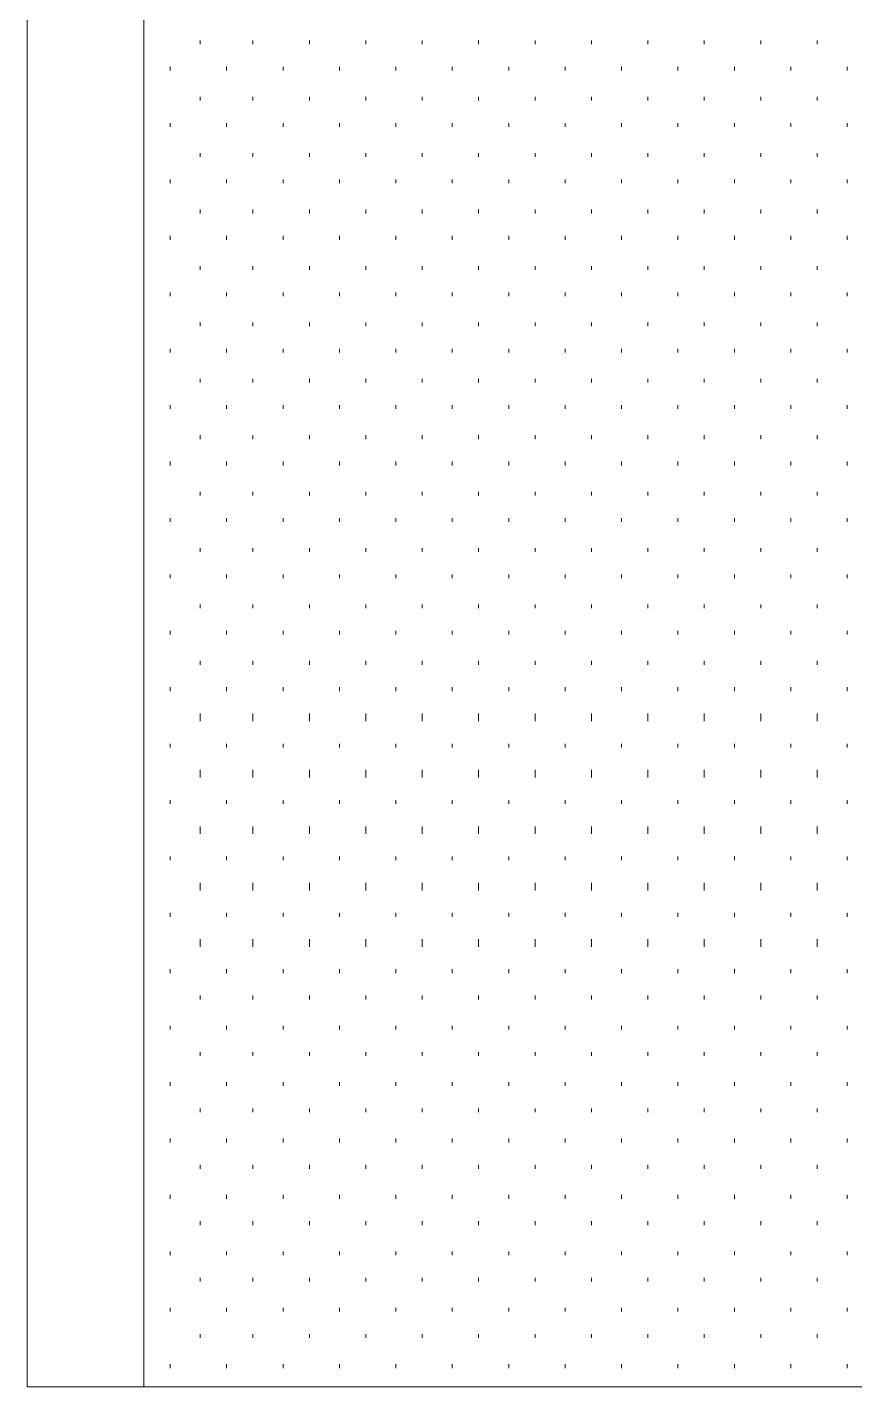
# Model space of a CAD drawing. Header units: inches. Extents: x -6061 to 13621, y -296 to 7483.
# Drawn here: x -5663.05 to -5645.43, y 607.46 to 636.41 of the extents above; entities that cross this region are included whole.
import ezdxf

# ---------------------------------------------------------------- set-up
doc = ezdxf.new("R2010")
doc.units = ezdxf.units.IN
doc.header["$MEASUREMENT"] = 0
doc.layers.get('0').update_dxf_attribs({"linetype": 'CONTINUOUS'})

msp = doc.modelspace()

# ---------------------------------------------------------------- linework, layer by layer
at = {"color": 7, "linetype": 'Continuous', "lineweight": 18, "true_color": 0x000007}
for q in [(-5663.0489, 703.48371), (-5663.0489, 607.4552), (-5663.0489, 607.4552)]:
    msp.add_line((-5663.0489, 607.4552), q, dxfattribs=at)
at = {"color": 7, "linetype": 'Continuous', "lineweight": 9, "true_color": 0x000007}
for p, q in [((-5663.0489, 703.48371), (-5663.0489, 607.4552)), ((-5660.5661, 607.4552), (-5660.5661, 703.48371)), ((-5660.5661, 701.0009), (-5660.5661, 607.4552)), ((-5663.0489, 607.4552), (-5660.5661, 607.4552)), ((-5660.5661, 607.4552), (-5663.0489, 607.4552)), ((-5624.52538, 607.4552), (-5660.5661, 607.4552))]:
    msp.add_line(p, q, dxfattribs=at)
at = {"color": 7, "linetype": 'Continuous', "lineweight": 9, "true_color": 0xffffff}
for p, q in [((-5659.36474, 636.04751), (-5659.36474, 636.1276)), ((-5658.24347, 636.04751), (-5658.24347, 636.1276)), ((-5657.04212, 636.04751), (-5657.04212, 636.1276)), ((-5655.84076, 636.04751), (-5655.84076, 636.1276)), ((-5654.6394, 636.04751), (-5654.6394, 636.1276)), ((-5653.43805, 636.04751), (-5653.43805, 636.1276)), ((-5652.23669, 636.04751), (-5652.23669, 636.1276)), ((-5651.03533, 636.04751), (-5651.03533, 636.1276)), ((-5649.83397, 636.04751), (-5649.83397, 636.1276)), ((-5648.63262, 636.04751), (-5648.63262, 636.1276)), ((-5647.43126, 636.04751), (-5647.43126, 636.1276)), ((-5646.2299, 636.04751), (-5646.2299, 636.1276)), ((-5660.00547, 635.48688), (-5660.00547, 635.56697)), ((-5658.80411, 635.48688), (-5658.80411, 635.56697)), ((-5657.60275, 635.48688), (-5657.60275, 635.56697)), ((-5656.40139, 635.48688), (-5656.40139, 635.56697)), ((-5655.20004, 635.48688), (-5655.20004, 635.56697)), ((-5653.99868, 635.48688), (-5653.99868, 635.56697)), ((-5652.79732, 635.48688), (-5652.79732, 635.56697)), ((-5651.59596, 635.48688), (-5651.59596, 635.56697)), ((-5650.39461, 635.48688), (-5650.39461, 635.56697)), ((-5649.19325, 635.48688), (-5649.19325, 635.56697)), ((-5647.99189, 635.48688), (-5647.99189, 635.56697)), ((-5646.79053, 635.48688), (-5646.79053, 635.56697)), ((-5645.58918, 635.48688), (-5645.58918, 635.56697)), ((-5659.36474, 634.84615), (-5659.36474, 634.92624)), ((-5658.24347, 634.84615), (-5658.24347, 634.92624)), ((-5657.04212, 634.84615), (-5657.04212, 634.92624)), ((-5655.84076, 634.84615), (-5655.84076, 634.92624)), ((-5654.6394, 634.84615), (-5654.6394, 634.92624)), ((-5653.43805, 634.84615), (-5653.43805, 634.92624)), ((-5652.23669, 634.84615), (-5652.23669, 634.92624)), ((-5651.03533, 634.84615), (-5651.03533, 634.92624)), ((-5649.83397, 634.84615), (-5649.83397, 634.92624)), ((-5648.63262, 634.84615), (-5648.63262, 634.92624)), ((-5647.43126, 634.84615), (-5647.43126, 634.92624)), ((-5646.2299, 634.84615), (-5646.2299, 634.92624)), ((-5660.00547, 634.28552), (-5660.00547, 634.36561)), ((-5658.80411, 634.28552), (-5658.80411, 634.36561)), ((-5657.60275, 634.28552), (-5657.60275, 634.36561)), ((-5656.40139, 634.28552), (-5656.40139, 634.36561)), ((-5655.20004, 634.28552), (-5655.20004, 634.36561)), ((-5653.99868, 634.28552), (-5653.99868, 634.36561)), ((-5652.79732, 634.28552), (-5652.79732, 634.36561)), ((-5651.59596, 634.28552), (-5651.59596, 634.36561)), ((-5650.39461, 634.28552), (-5650.39461, 634.36561)), ((-5649.19325, 634.28552), (-5649.19325, 634.36561)), ((-5647.99189, 634.28552), (-5647.99189, 634.36561)), ((-5646.79053, 634.28552), (-5646.79053, 634.36561)), ((-5645.58918, 634.28552), (-5645.58918, 634.36561)), ((-5659.36474, 633.6448), (-5659.36474, 633.72489)), ((-5658.24347, 633.6448), (-5658.24347, 633.72489)), ((-5657.04212, 633.6448), (-5657.04212, 633.72489)), ((-5655.84076, 633.6448), (-5655.84076, 633.72489)), ((-5654.6394, 633.6448), (-5654.6394, 633.72489)), ((-5653.43805, 633.6448), (-5653.43805, 633.72489)), ((-5652.23669, 633.6448), (-5652.23669, 633.72489)), ((-5651.03533, 633.6448), (-5651.03533, 633.72489)), ((-5649.83397, 633.6448), (-5649.83397, 633.72489)), ((-5648.63262, 633.6448), (-5648.63262, 633.72489)), ((-5647.43126, 633.6448), (-5647.43126, 633.72489)), ((-5646.2299, 633.6448), (-5646.2299, 633.72489)), ((-5660.00547, 633.08416), (-5660.00547, 633.16425)), ((-5658.80411, 633.08416), (-5658.80411, 633.16425)), ((-5657.60275, 633.08416), (-5657.60275, 633.16425)), ((-5656.40139, 633.08416), (-5656.40139, 633.16425)), ((-5655.20004, 633.08416), (-5655.20004, 633.16425)), ((-5653.99868, 633.08416), (-5653.99868, 633.16425)), ((-5652.79732, 633.08416), (-5652.79732, 633.16425)), ((-5651.59596, 633.08416), (-5651.59596, 633.16425)), ((-5650.39461, 633.08416), (-5650.39461, 633.16425)), ((-5649.19325, 633.08416), (-5649.19325, 633.16425)), ((-5647.99189, 633.08416), (-5647.99189, 633.16425)), ((-5646.79053, 633.08416), (-5646.79053, 633.16425)), ((-5645.58918, 633.08416), (-5645.58918, 633.16425)), ((-5659.36474, 632.44344), (-5659.36474, 632.52353)), ((-5658.24347, 632.44344), (-5658.24347, 632.52353)), ((-5657.04212, 632.44344), (-5657.04212, 632.52353)), ((-5655.84076, 632.44344), (-5655.84076, 632.52353)), ((-5654.6394, 632.44344), (-5654.6394, 632.52353)), ((-5653.43805, 632.44344), (-5653.43805, 632.52353)), ((-5652.23669, 632.44344), (-5652.23669, 632.52353)), ((-5651.03533, 632.44344), (-5651.03533, 632.52353)), ((-5649.83397, 632.44344), (-5649.83397, 632.52353)), ((-5648.63262, 632.44344), (-5648.63262, 632.52353)), ((-5647.43126, 632.44344), (-5647.43126, 632.52353)), ((-5646.2299, 632.44344), (-5646.2299, 632.52353)), ((-5660.00547, 631.88281), (-5660.00547, 631.9629)), ((-5658.80411, 631.88281), (-5658.80411, 631.9629)), ((-5657.60275, 631.88281), (-5657.60275, 631.9629)), ((-5656.40139, 631.88281), (-5656.40139, 631.9629)), ((-5655.20004, 631.88281), (-5655.20004, 631.9629)), ((-5653.99868, 631.88281), (-5653.99868, 631.9629)), ((-5652.79732, 631.88281), (-5652.79732, 631.9629)), ((-5651.59596, 631.88281), (-5651.59596, 631.9629)), ((-5650.39461, 631.88281), (-5650.39461, 631.9629)), ((-5649.19325, 631.88281), (-5649.19325, 631.9629)), ((-5647.99189, 631.88281), (-5647.99189, 631.9629)), ((-5646.79053, 631.88281), (-5646.79053, 631.9629)), ((-5645.58918, 631.88281), (-5645.58918, 631.9629)), ((-5659.36474, 631.24208), (-5659.36474, 631.32217)), ((-5658.24347, 631.24208), (-5658.24347, 631.32217)), ((-5657.04212, 631.24208), (-5657.04212, 631.32217)), ((-5655.84076, 631.24208), (-5655.84076, 631.32217)), ((-5654.6394, 631.24208), (-5654.6394, 631.32217)), ((-5653.43805, 631.24208), (-5653.43805, 631.32217)), ((-5652.23669, 631.24208), (-5652.23669, 631.32217)), ((-5651.03533, 631.24208), (-5651.03533, 631.32217)), ((-5649.83397, 631.24208), (-5649.83397, 631.32217)), ((-5648.63262, 631.24208), (-5648.63262, 631.32217)), ((-5647.43126, 631.24208), (-5647.43126, 631.32217)), ((-5646.2299, 631.24208), (-5646.2299, 631.32217)), ((-5660.00547, 630.68145), (-5660.00547, 630.76154)), ((-5658.80411, 630.68145), (-5658.80411, 630.76154)), ((-5657.60275, 630.68145), (-5657.60275, 630.76154)), ((-5656.40139, 630.68145), (-5656.40139, 630.76154)), ((-5655.20004, 630.68145), (-5655.20004, 630.76154)), ((-5653.99868, 630.68145), (-5653.99868, 630.76154)), ((-5652.79732, 630.68145), (-5652.79732, 630.76154)), ((-5651.59596, 630.68145), (-5651.59596, 630.76154)), ((-5650.39461, 630.68145), (-5650.39461, 630.76154)), ((-5649.19325, 630.68145), (-5649.19325, 630.76154)), ((-5647.99189, 630.68145), (-5647.99189, 630.76154)), ((-5646.79053, 630.68145), (-5646.79053, 630.76154)), ((-5645.58918, 630.68145), (-5645.58918, 630.76154)), ((-5659.36474, 630.04072), (-5659.36474, 630.12081)), ((-5658.24347, 630.04072), (-5658.24347, 630.12081)), ((-5657.04212, 630.04072), (-5657.04212, 630.12081)), ((-5655.84076, 630.04072), (-5655.84076, 630.12081)), ((-5654.6394, 630.04072), (-5654.6394, 630.12081)), ((-5653.43805, 630.04072), (-5653.43805, 630.12081)), ((-5652.23669, 630.04072), (-5652.23669, 630.12081)), ((-5651.03533, 630.04072), (-5651.03533, 630.12081)), ((-5649.83397, 630.04072), (-5649.83397, 630.12081)), ((-5648.63262, 630.04072), (-5648.63262, 630.12081)), ((-5647.43126, 630.04072), (-5647.43126, 630.12081)), ((-5646.2299, 630.04072), (-5646.2299, 630.12081)), ((-5660.00547, 629.48009), (-5660.00547, 629.56018)), ((-5658.80411, 629.48009), (-5658.80411, 629.56018)), ((-5657.60275, 629.48009), (-5657.60275, 629.56018)), ((-5656.40139, 629.48009), (-5656.40139, 629.56018)), ((-5655.20004, 629.48009), (-5655.20004, 629.56018)), ((-5653.99868, 629.48009), (-5653.99868, 629.56018)), ((-5652.79732, 629.48009), (-5652.79732, 629.56018)), ((-5651.59596, 629.48009), (-5651.59596, 629.56018)), ((-5650.39461, 629.48009), (-5650.39461, 629.56018)), ((-5649.19325, 629.48009), (-5649.19325, 629.56018)), ((-5647.99189, 629.48009), (-5647.99189, 629.56018)), ((-5646.79053, 629.48009), (-5646.79053, 629.56018)), ((-5645.58918, 629.48009), (-5645.58918, 629.56018)), ((-5659.36474, 628.83937), (-5659.36474, 628.91946)), ((-5658.24347, 628.83937), (-5658.24347, 628.91946)), ((-5657.04212, 628.83937), (-5657.04212, 628.91946)), ((-5655.84076, 628.83937), (-5655.84076, 628.91946)), ((-5654.6394, 628.83937), (-5654.6394, 628.91946)), ((-5653.43805, 628.83937), (-5653.43805, 628.91946)), ((-5652.23669, 628.83937), (-5652.23669, 628.91946)), ((-5651.03533, 628.83937), (-5651.03533, 628.91946)), ((-5649.83397, 628.83937), (-5649.83397, 628.91946)), ((-5648.63262, 628.83937), (-5648.63262, 628.91946)), ((-5647.43126, 628.83937), (-5647.43126, 628.91946)), ((-5646.2299, 628.83937), (-5646.2299, 628.91946)), ((-5660.00547, 628.27873), (-5660.00547, 628.35882)), ((-5658.80411, 628.27873), (-5658.80411, 628.35882)), ((-5657.60275, 628.27873), (-5657.60275, 628.35882)), ((-5656.40139, 628.27873), (-5656.40139, 628.35882)), ((-5655.20004, 628.27873), (-5655.20004, 628.35882)), ((-5653.99868, 628.27873), (-5653.99868, 628.35882)), ((-5652.79732, 628.27873), (-5652.79732, 628.35882)), ((-5651.59596, 628.27873), (-5651.59596, 628.35882)), ((-5650.39461, 628.27873), (-5650.39461, 628.35882)), ((-5649.19325, 628.27873), (-5649.19325, 628.35882)), ((-5647.99189, 628.27873), (-5647.99189, 628.35882)), ((-5646.79053, 628.27873), (-5646.79053, 628.35882)), ((-5645.58918, 628.27873), (-5645.58918, 628.35882)), ((-5659.36474, 627.63801), (-5659.36474, 627.7181)), ((-5658.24347, 627.63801), (-5658.24347, 627.7181)), ((-5657.04212, 627.63801), (-5657.04212, 627.7181)), ((-5655.84076, 627.63801), (-5655.84076, 627.7181)), ((-5654.6394, 627.63801), (-5654.6394, 627.7181)), ((-5653.43805, 627.63801), (-5653.43805, 627.7181)), ((-5652.23669, 627.63801), (-5652.23669, 627.7181)), ((-5651.03533, 627.63801), (-5651.03533, 627.7181)), ((-5649.83397, 627.63801), (-5649.83397, 627.7181)), ((-5648.63262, 627.63801), (-5648.63262, 627.7181)), ((-5647.43126, 627.63801), (-5647.43126, 627.7181)), ((-5646.2299, 627.63801), (-5646.2299, 627.7181)), ((-5660.00547, 627.07738), (-5660.00547, 627.15747)), ((-5658.80411, 627.07738), (-5658.80411, 627.15747)), ((-5657.60275, 627.07738), (-5657.60275, 627.15747)), ((-5656.40139, 627.07738), (-5656.40139, 627.15747)), ((-5655.20004, 627.07738), (-5655.20004, 627.15747)), ((-5653.99868, 627.07738), (-5653.99868, 627.15747)), ((-5652.79732, 627.07738), (-5652.79732, 627.15747)), ((-5651.59596, 627.07738), (-5651.59596, 627.15747)), ((-5650.39461, 627.07738), (-5650.39461, 627.15747)), ((-5649.19325, 627.07738), (-5649.19325, 627.15747)), ((-5647.99189, 627.07738), (-5647.99189, 627.15747)), ((-5646.79053, 627.07738), (-5646.79053, 627.15747)), ((-5645.58918, 627.07738), (-5645.58918, 627.15747)), ((-5659.36474, 626.43665), (-5659.36474, 626.51674)), ((-5658.24347, 626.43665), (-5658.24347, 626.51674)), ((-5657.04212, 626.43665), (-5657.04212, 626.51674)), ((-5655.84076, 626.43665), (-5655.84076, 626.51674)), ((-5654.6394, 626.43665), (-5654.6394, 626.51674)), ((-5653.43805, 626.43665), (-5653.43805, 626.51674)), ((-5652.23669, 626.43665), (-5652.23669, 626.51674)), ((-5651.03533, 626.43665), (-5651.03533, 626.51674)), ((-5649.83397, 626.43665), (-5649.83397, 626.51674)), ((-5648.63262, 626.43665), (-5648.63262, 626.51674)), ((-5647.43126, 626.43665), (-5647.43126, 626.51674)), ((-5646.2299, 626.43665), (-5646.2299, 626.51674)), ((-5660.00547, 625.87602), (-5660.00547, 625.95611)), ((-5658.80411, 625.87602), (-5658.80411, 625.95611)), ((-5657.60275, 625.87602), (-5657.60275, 625.95611)), ((-5656.40139, 625.87602), (-5656.40139, 625.95611)), ((-5655.20004, 625.87602), (-5655.20004, 625.95611)), ((-5653.99868, 625.87602), (-5653.99868, 625.95611)), ((-5652.79732, 625.87602), (-5652.79732, 625.95611)), ((-5651.59596, 625.87602), (-5651.59596, 625.95611)), ((-5650.39461, 625.87602), (-5650.39461, 625.95611)), ((-5649.19325, 625.87602), (-5649.19325, 625.95611)), ((-5647.99189, 625.87602), (-5647.99189, 625.95611)), ((-5646.79053, 625.87602), (-5646.79053, 625.95611)), ((-5645.58918, 625.87602), (-5645.58918, 625.95611)), ((-5659.36474, 625.23529), (-5659.36474, 625.31538)), ((-5658.24347, 625.23529), (-5658.24347, 625.31538)), ((-5657.04212, 625.23529), (-5657.04212, 625.31538)), ((-5655.84076, 625.23529), (-5655.84076, 625.31538)), ((-5654.6394, 625.23529), (-5654.6394, 625.31538)), ((-5653.43805, 625.23529), (-5653.43805, 625.31538)), ((-5652.23669, 625.23529), (-5652.23669, 625.31538)), ((-5651.03533, 625.23529), (-5651.03533, 625.31538)), ((-5649.83397, 625.23529), (-5649.83397, 625.31538)), ((-5648.63262, 625.23529), (-5648.63262, 625.31538)), ((-5647.43126, 625.23529), (-5647.43126, 625.31538)), ((-5646.2299, 625.23529), (-5646.2299, 625.31538)), ((-5660.00547, 624.67466), (-5660.00547, 624.75475)), ((-5658.80411, 624.67466), (-5658.80411, 624.75475)), ((-5657.60275, 624.67466), (-5657.60275, 624.75475)), ((-5656.40139, 624.67466), (-5656.40139, 624.75475)), ((-5655.20004, 624.67466), (-5655.20004, 624.75475)), ((-5653.99868, 624.67466), (-5653.99868, 624.75475)), ((-5652.79732, 624.67466), (-5652.79732, 624.75475)), ((-5651.59596, 624.67466), (-5651.59596, 624.75475)), ((-5650.39461, 624.67466), (-5650.39461, 624.75475)), ((-5649.19325, 624.67466), (-5649.19325, 624.75475)), ((-5647.99189, 624.67466), (-5647.99189, 624.75475)), ((-5646.79053, 624.67466), (-5646.79053, 624.75475)), ((-5645.58918, 624.67466), (-5645.58918, 624.75475)), ((-5659.36474, 624.03394), (-5659.36474, 624.11403)), ((-5658.24347, 624.03394), (-5658.24347, 624.11403)), ((-5657.04212, 624.03394), (-5657.04212, 624.11403)), ((-5655.84076, 624.03394), (-5655.84076, 624.11403)), ((-5654.6394, 624.03394), (-5654.6394, 624.11403)), ((-5653.43805, 624.03394), (-5653.43805, 624.11403)), ((-5652.23669, 624.03394), (-5652.23669, 624.11403)), ((-5651.03533, 624.03394), (-5651.03533, 624.11403)), ((-5649.83397, 624.03394), (-5649.83397, 624.11403)), ((-5648.63262, 624.03394), (-5648.63262, 624.11403)), ((-5647.43126, 624.03394), (-5647.43126, 624.11403)), ((-5646.2299, 624.03394), (-5646.2299, 624.11403)), ((-5660.00547, 623.4733), (-5660.00547, 623.55339)), ((-5658.80411, 623.4733), (-5658.80411, 623.55339)), ((-5657.60275, 623.4733), (-5657.60275, 623.55339)), ((-5656.40139, 623.4733), (-5656.40139, 623.55339)), ((-5655.20004, 623.4733), (-5655.20004, 623.55339)), ((-5653.99868, 623.4733), (-5653.99868, 623.55339)), ((-5652.79732, 623.4733), (-5652.79732, 623.55339)), ((-5651.59596, 623.4733), (-5651.59596, 623.55339)), ((-5650.39461, 623.4733), (-5650.39461, 623.55339)), ((-5649.19325, 623.4733), (-5649.19325, 623.55339)), ((-5647.99189, 623.4733), (-5647.99189, 623.55339)), ((-5646.79053, 623.4733), (-5646.79053, 623.55339)), ((-5645.58918, 623.4733), (-5645.58918, 623.55339)), ((-5659.36474, 622.83258), (-5659.36474, 622.91267)), ((-5658.24347, 622.83258), (-5658.24347, 622.91267)), ((-5657.04212, 622.83258), (-5657.04212, 622.91267)), ((-5655.84076, 622.83258), (-5655.84076, 622.91267)), ((-5654.6394, 622.83258), (-5654.6394, 622.91267)), ((-5653.43805, 622.83258), (-5653.43805, 622.91267)), ((-5652.23669, 622.83258), (-5652.23669, 622.91267)), ((-5651.03533, 622.83258), (-5651.03533, 622.91267)), ((-5649.83397, 622.83258), (-5649.83397, 622.91267)), ((-5648.63262, 622.83258), (-5648.63262, 622.91267)), ((-5647.43126, 622.83258), (-5647.43126, 622.91267)), ((-5646.2299, 622.83258), (-5646.2299, 622.91267)), ((-5660.00547, 622.27195), (-5660.00547, 622.35204)), ((-5658.80411, 622.27195), (-5658.80411, 622.35204)), ((-5657.60275, 622.27195), (-5657.60275, 622.35204)), ((-5656.40139, 622.27195), (-5656.40139, 622.35204)), ((-5655.20004, 622.27195), (-5655.20004, 622.35204)), ((-5653.99868, 622.27195), (-5653.99868, 622.35204)), ((-5652.79732, 622.27195), (-5652.79732, 622.35204)), ((-5651.59596, 622.27195), (-5651.59596, 622.35204)), ((-5650.39461, 622.27195), (-5650.39461, 622.35204)), ((-5649.19325, 622.27195), (-5649.19325, 622.35204)), ((-5647.99189, 622.27195), (-5647.99189, 622.35204)), ((-5646.79053, 622.27195), (-5646.79053, 622.35204)), ((-5645.58918, 622.27195), (-5645.58918, 622.35204)), ((-5659.36474, 621.63122), (-5659.36474, 621.7914)), ((-5658.24347, 621.63122), (-5658.24347, 621.7914)), ((-5657.04212, 621.63122), (-5657.04212, 621.7914)), ((-5655.84076, 621.63122), (-5655.84076, 621.7914)), ((-5654.6394, 621.63122), (-5654.6394, 621.7914)), ((-5653.43805, 621.63122), (-5653.43805, 621.7914)), ((-5652.23669, 621.63122), (-5652.23669, 621.7914)), ((-5651.03533, 621.63122), (-5651.03533, 621.7914)), ((-5649.83397, 621.63122), (-5649.83397, 621.7914)), ((-5648.63262, 621.63122), (-5648.63262, 621.7914)), ((-5647.43126, 621.63122), (-5647.43126, 621.7914)), ((-5646.2299, 621.63122), (-5646.2299, 621.7914)), ((-5660.00547, 621.07059), (-5660.00547, 621.15068)), ((-5658.80411, 621.07059), (-5658.80411, 621.15068)), ((-5657.60275, 621.07059), (-5657.60275, 621.15068)), ((-5656.40139, 621.07059), (-5656.40139, 621.15068)), ((-5655.20004, 621.07059), (-5655.20004, 621.15068)), ((-5653.99868, 621.07059), (-5653.99868, 621.15068)), ((-5652.79732, 621.07059), (-5652.79732, 621.15068)), ((-5651.59596, 621.07059), (-5651.59596, 621.15068)), ((-5650.39461, 621.07059), (-5650.39461, 621.15068)), ((-5649.19325, 621.07059), (-5649.19325, 621.15068)), ((-5647.99189, 621.07059), (-5647.99189, 621.15068)), ((-5646.79053, 621.07059), (-5646.79053, 621.15068)), ((-5645.58918, 621.07059), (-5645.58918, 621.15068)), ((-5659.36474, 620.42986), (-5659.36474, 620.59005)), ((-5658.24347, 620.42986), (-5658.24347, 620.59005)), ((-5657.04212, 620.42986), (-5657.04212, 620.59005)), ((-5655.84076, 620.42986), (-5655.84076, 620.59005)), ((-5654.6394, 620.42986), (-5654.6394, 620.59005)), ((-5653.43805, 620.42986), (-5653.43805, 620.59005)), ((-5652.23669, 620.42986), (-5652.23669, 620.59005)), ((-5651.03533, 620.42986), (-5651.03533, 620.59005)), ((-5649.83397, 620.42986), (-5649.83397, 620.59005)), ((-5648.63262, 620.42986), (-5648.63262, 620.59005)), ((-5647.43126, 620.42986), (-5647.43126, 620.59005)), ((-5646.2299, 620.42986), (-5646.2299, 620.59005)), ((-5660.00547, 619.86923), (-5660.00547, 619.94932)), ((-5658.80411, 619.86923), (-5658.80411, 619.94932)), ((-5657.60275, 619.86923), (-5657.60275, 619.94932)), ((-5656.40139, 619.86923), (-5656.40139, 619.94932)), ((-5655.20004, 619.86923), (-5655.20004, 619.94932)), ((-5653.99868, 619.86923), (-5653.99868, 619.94932)), ((-5652.79732, 619.86923), (-5652.79732, 619.94932)), ((-5651.59596, 619.86923), (-5651.59596, 619.94932)), ((-5650.39461, 619.86923), (-5650.39461, 619.94932)), ((-5649.19325, 619.86923), (-5649.19325, 619.94932)), ((-5647.99189, 619.86923), (-5647.99189, 619.94932)), ((-5646.79053, 619.86923), (-5646.79053, 619.94932)), ((-5645.58918, 619.86923), (-5645.58918, 619.94932)), ((-5659.36474, 619.22851), (-5659.36474, 619.38869)), ((-5658.24347, 619.22851), (-5658.24347, 619.38869)), ((-5657.04212, 619.22851), (-5657.04212, 619.38869)), ((-5655.84076, 619.22851), (-5655.84076, 619.38869)), ((-5654.6394, 619.22851), (-5654.6394, 619.38869)), ((-5653.43805, 619.22851), (-5653.43805, 619.38869)), ((-5652.23669, 619.22851), (-5652.23669, 619.38869)), ((-5651.03533, 619.22851), (-5651.03533, 619.38869)), ((-5649.83397, 619.22851), (-5649.83397, 619.38869)), ((-5648.63262, 619.22851), (-5648.63262, 619.38869)), ((-5647.43126, 619.22851), (-5647.43126, 619.38869)), ((-5646.2299, 619.22851), (-5646.2299, 619.38869)), ((-5660.00547, 618.66787), (-5660.00547, 618.74796)), ((-5658.80411, 618.66787), (-5658.80411, 618.74796)), ((-5657.60275, 618.66787), (-5657.60275, 618.74796)), ((-5656.40139, 618.66787), (-5656.40139, 618.74796)), ((-5655.20004, 618.66787), (-5655.20004, 618.74796)), ((-5653.99868, 618.66787), (-5653.99868, 618.74796)), ((-5652.79732, 618.66787), (-5652.79732, 618.74796)), ((-5651.59596, 618.66787), (-5651.59596, 618.74796)), ((-5650.39461, 618.66787), (-5650.39461, 618.74796)), ((-5649.19325, 618.66787), (-5649.19325, 618.74796)), ((-5647.99189, 618.66787), (-5647.99189, 618.74796)), ((-5646.79053, 618.66787), (-5646.79053, 618.74796)), ((-5645.58918, 618.66787), (-5645.58918, 618.74796)), ((-5659.36474, 618.02715), (-5659.36474, 618.18733)), ((-5658.24347, 618.02715), (-5658.24347, 618.18733)), ((-5657.04212, 618.02715), (-5657.04212, 618.18733)), ((-5655.84076, 618.02715), (-5655.84076, 618.18733)), ((-5654.6394, 618.02715), (-5654.6394, 618.18733)), ((-5653.43805, 618.02715), (-5653.43805, 618.18733)), ((-5652.23669, 618.02715), (-5652.23669, 618.18733)), ((-5651.03533, 618.02715), (-5651.03533, 618.18733)), ((-5649.83397, 618.02715), (-5649.83397, 618.18733)), ((-5648.63262, 618.02715), (-5648.63262, 618.18733)), ((-5647.43126, 618.02715), (-5647.43126, 618.18733)), ((-5646.2299, 618.02715), (-5646.2299, 618.18733)), ((-5660.00547, 617.46652), (-5660.00547, 617.54661)), ((-5658.80411, 617.46652), (-5658.80411, 617.54661)), ((-5657.60275, 617.46652), (-5657.60275, 617.54661)), ((-5656.40139, 617.46652), (-5656.40139, 617.54661)), ((-5655.20004, 617.46652), (-5655.20004, 617.54661)), ((-5653.99868, 617.46652), (-5653.99868, 617.54661)), ((-5652.79732, 617.46652), (-5652.79732, 617.54661)), ((-5651.59596, 617.46652), (-5651.59596, 617.54661)), ((-5650.39461, 617.46652), (-5650.39461, 617.54661)), ((-5649.19325, 617.46652), (-5649.19325, 617.54661)), ((-5647.99189, 617.46652), (-5647.99189, 617.54661)), ((-5646.79053, 617.46652), (-5646.79053, 617.54661)), ((-5645.58918, 617.46652), (-5645.58918, 617.54661)), ((-5659.36474, 616.82579), (-5659.36474, 616.98597)), ((-5658.24347, 616.82579), (-5658.24347, 616.98597)), ((-5657.04212, 616.82579), (-5657.04212, 616.98597)), ((-5655.84076, 616.82579), (-5655.84076, 616.98597)), ((-5654.6394, 616.82579), (-5654.6394, 616.98597)), ((-5653.43805, 616.82579), (-5653.43805, 616.98597)), ((-5652.23669, 616.82579), (-5652.23669, 616.98597)), ((-5651.03533, 616.82579), (-5651.03533, 616.98597)), ((-5649.83397, 616.82579), (-5649.83397, 616.98597)), ((-5648.63262, 616.82579), (-5648.63262, 616.98597)), ((-5647.43126, 616.82579), (-5647.43126, 616.98597)), ((-5646.2299, 616.82579), (-5646.2299, 616.98597)), ((-5660.00547, 616.26516), (-5660.00547, 616.34525)), ((-5658.80411, 616.26516), (-5658.80411, 616.34525)), ((-5657.60275, 616.26516), (-5657.60275, 616.34525)), ((-5656.40139, 616.26516), (-5656.40139, 616.34525)), ((-5655.20004, 616.26516), (-5655.20004, 616.34525)), ((-5653.99868, 616.26516), (-5653.99868, 616.34525)), ((-5652.79732, 616.26516), (-5652.79732, 616.34525)), ((-5651.59596, 616.26516), (-5651.59596, 616.34525)), ((-5650.39461, 616.26516), (-5650.39461, 616.34525)), ((-5649.19325, 616.26516), (-5649.19325, 616.34525)), ((-5647.99189, 616.26516), (-5647.99189, 616.34525)), ((-5646.79053, 616.26516), (-5646.79053, 616.34525)), ((-5645.58918, 616.26516), (-5645.58918, 616.34525)), ((-5659.36474, 615.70452), (-5659.36474, 615.78462)), ((-5658.24347, 615.70452), (-5658.24347, 615.78462)), ((-5657.04212, 615.70452), (-5657.04212, 615.78462)), ((-5655.84076, 615.70452), (-5655.84076, 615.78462)), ((-5654.6394, 615.70452), (-5654.6394, 615.78462)), ((-5653.43805, 615.70452), (-5653.43805, 615.78462)), ((-5652.23669, 615.70452), (-5652.23669, 615.78462)), ((-5651.03533, 615.70452), (-5651.03533, 615.78462)), ((-5649.83397, 615.70452), (-5649.83397, 615.78462)), ((-5648.63262, 615.70452), (-5648.63262, 615.78462)), ((-5647.43126, 615.70452), (-5647.43126, 615.78462)), ((-5646.2299, 615.70452), (-5646.2299, 615.78462)), ((-5660.00547, 615.0638), (-5660.00547, 615.14389)), ((-5658.80411, 615.0638), (-5658.80411, 615.14389)), ((-5657.60275, 615.0638), (-5657.60275, 615.14389)), ((-5656.40139, 615.0638), (-5656.40139, 615.14389)), ((-5655.20004, 615.0638), (-5655.20004, 615.14389)), ((-5653.99868, 615.0638), (-5653.99868, 615.14389)), ((-5652.79732, 615.0638), (-5652.79732, 615.14389)), ((-5651.59596, 615.0638), (-5651.59596, 615.14389)), ((-5650.39461, 615.0638), (-5650.39461, 615.14389)), ((-5649.19325, 615.0638), (-5649.19325, 615.14389)), ((-5647.99189, 615.0638), (-5647.99189, 615.14389)), ((-5646.79053, 615.0638), (-5646.79053, 615.14389)), ((-5645.58918, 615.0638), (-5645.58918, 615.14389)), ((-5659.36474, 614.50317), (-5659.36474, 614.58326)), ((-5658.24347, 614.50317), (-5658.24347, 614.58326)), ((-5657.04212, 614.50317), (-5657.04212, 614.58326)), ((-5655.84076, 614.50317), (-5655.84076, 614.58326)), ((-5654.6394, 614.50317), (-5654.6394, 614.58326)), ((-5653.43805, 614.50317), (-5653.43805, 614.58326)), ((-5652.23669, 614.50317), (-5652.23669, 614.58326)), ((-5651.03533, 614.50317), (-5651.03533, 614.58326)), ((-5649.83397, 614.50317), (-5649.83397, 614.58326)), ((-5648.63262, 614.50317), (-5648.63262, 614.58326)), ((-5647.43126, 614.50317), (-5647.43126, 614.58326)), ((-5646.2299, 614.50317), (-5646.2299, 614.58326)), ((-5660.00547, 613.86244), (-5660.00547, 613.94253)), ((-5658.80411, 613.86244), (-5658.80411, 613.94253)), ((-5657.60275, 613.86244), (-5657.60275, 613.94253)), ((-5656.40139, 613.86244), (-5656.40139, 613.94253)), ((-5655.20004, 613.86244), (-5655.20004, 613.94253)), ((-5653.99868, 613.86244), (-5653.99868, 613.94253)), ((-5652.79732, 613.86244), (-5652.79732, 613.94253)), ((-5651.59596, 613.86244), (-5651.59596, 613.94253)), ((-5650.39461, 613.86244), (-5650.39461, 613.94253)), ((-5649.19325, 613.86244), (-5649.19325, 613.94253)), ((-5647.99189, 613.86244), (-5647.99189, 613.94253)), ((-5646.79053, 613.86244), (-5646.79053, 613.94253)), ((-5645.58918, 613.86244), (-5645.58918, 613.94253)), ((-5659.36474, 613.30181), (-5659.36474, 613.3819)), ((-5658.24347, 613.30181), (-5658.24347, 613.3819)), ((-5657.04212, 613.30181), (-5657.04212, 613.3819)), ((-5655.84076, 613.30181), (-5655.84076, 613.3819)), ((-5654.6394, 613.30181), (-5654.6394, 613.3819)), ((-5653.43805, 613.30181), (-5653.43805, 613.3819)), ((-5652.23669, 613.30181), (-5652.23669, 613.3819)), ((-5651.03533, 613.30181), (-5651.03533, 613.3819)), ((-5649.83397, 613.30181), (-5649.83397, 613.3819)), ((-5648.63262, 613.30181), (-5648.63262, 613.3819)), ((-5647.43126, 613.30181), (-5647.43126, 613.3819)), ((-5646.2299, 613.30181), (-5646.2299, 613.3819)), ((-5660.00547, 612.66109), (-5660.00547, 612.74118)), ((-5658.80411, 612.66109), (-5658.80411, 612.74118)), ((-5657.60275, 612.66109), (-5657.60275, 612.74118)), ((-5656.40139, 612.66109), (-5656.40139, 612.74118)), ((-5655.20004, 612.66109), (-5655.20004, 612.74118)), ((-5653.99868, 612.66109), (-5653.99868, 612.74118)), ((-5652.79732, 612.66109), (-5652.79732, 612.74118)), ((-5651.59596, 612.66109), (-5651.59596, 612.74118)), ((-5650.39461, 612.66109), (-5650.39461, 612.74118)), ((-5649.19325, 612.66109), (-5649.19325, 612.74118)), ((-5647.99189, 612.66109), (-5647.99189, 612.74118)), ((-5646.79053, 612.66109), (-5646.79053, 612.74118)), ((-5645.58918, 612.66109), (-5645.58918, 612.74118)), ((-5659.36474, 612.10045), (-5659.36474, 612.18054)), ((-5658.24347, 612.10045), (-5658.24347, 612.18054)), ((-5657.04212, 612.10045), (-5657.04212, 612.18054)), ((-5655.84076, 612.10045), (-5655.84076, 612.18054)), ((-5654.6394, 612.10045), (-5654.6394, 612.18054)), ((-5653.43805, 612.10045), (-5653.43805, 612.18054)), ((-5652.23669, 612.10045), (-5652.23669, 612.18054)), ((-5651.03533, 612.10045), (-5651.03533, 612.18054)), ((-5649.83397, 612.10045), (-5649.83397, 612.18054)), ((-5648.63262, 612.10045), (-5648.63262, 612.18054)), ((-5647.43126, 612.10045), (-5647.43126, 612.18054)), ((-5646.2299, 612.10045), (-5646.2299, 612.18054)), ((-5660.00547, 611.45973), (-5660.00547, 611.53982)), ((-5658.80411, 611.45973), (-5658.80411, 611.53982)), ((-5657.60275, 611.45973), (-5657.60275, 611.53982)), ((-5656.40139, 611.45973), (-5656.40139, 611.53982)), ((-5655.20004, 611.45973), (-5655.20004, 611.53982)), ((-5653.99868, 611.45973), (-5653.99868, 611.53982)), ((-5652.79732, 611.45973), (-5652.79732, 611.53982)), ((-5651.59596, 611.45973), (-5651.59596, 611.53982)), ((-5650.39461, 611.45973), (-5650.39461, 611.53982)), ((-5649.19325, 611.45973), (-5649.19325, 611.53982)), ((-5647.99189, 611.45973), (-5647.99189, 611.53982)), ((-5646.79053, 611.45973), (-5646.79053, 611.53982)), ((-5645.58918, 611.45973), (-5645.58918, 611.53982)), ((-5659.36474, 610.89909), (-5659.36474, 610.97919)), ((-5658.24347, 610.89909), (-5658.24347, 610.97919)), ((-5657.04212, 610.89909), (-5657.04212, 610.97919)), ((-5655.84076, 610.89909), (-5655.84076, 610.97919)), ((-5654.6394, 610.89909), (-5654.6394, 610.97919)), ((-5653.43805, 610.89909), (-5653.43805, 610.97919)), ((-5652.23669, 610.89909), (-5652.23669, 610.97919)), ((-5651.03533, 610.89909), (-5651.03533, 610.97919)), ((-5649.83397, 610.89909), (-5649.83397, 610.97919)), ((-5648.63262, 610.89909), (-5648.63262, 610.97919)), ((-5647.43126, 610.89909), (-5647.43126, 610.97919)), ((-5646.2299, 610.89909), (-5646.2299, 610.97919)), ((-5660.00547, 610.25837), (-5660.00547, 610.33846)), ((-5658.80411, 610.25837), (-5658.80411, 610.33846)), ((-5657.60275, 610.25837), (-5657.60275, 610.33846)), ((-5656.40139, 610.25837), (-5656.40139, 610.33846)), ((-5655.20004, 610.25837), (-5655.20004, 610.33846)), ((-5653.99868, 610.25837), (-5653.99868, 610.33846)), ((-5652.79732, 610.25837), (-5652.79732, 610.33846)), ((-5651.59596, 610.25837), (-5651.59596, 610.33846)), ((-5650.39461, 610.25837), (-5650.39461, 610.33846)), ((-5649.19325, 610.25837), (-5649.19325, 610.33846)), ((-5647.99189, 610.25837), (-5647.99189, 610.33846)), ((-5646.79053, 610.25837), (-5646.79053, 610.33846)), ((-5645.58918, 610.25837), (-5645.58918, 610.33846)), ((-5659.36474, 609.69774), (-5659.36474, 609.77783)), ((-5658.24347, 609.69774), (-5658.24347, 609.77783)), ((-5657.04212, 609.69774), (-5657.04212, 609.77783)), ((-5655.84076, 609.69774), (-5655.84076, 609.77783)), ((-5654.6394, 609.69774), (-5654.6394, 609.77783)), ((-5653.43805, 609.69774), (-5653.43805, 609.77783)), ((-5652.23669, 609.69774), (-5652.23669, 609.77783)), ((-5651.03533, 609.69774), (-5651.03533, 609.77783)), ((-5649.83397, 609.69774), (-5649.83397, 609.77783)), ((-5648.63262, 609.69774), (-5648.63262, 609.77783)), ((-5647.43126, 609.69774), (-5647.43126, 609.77783)), ((-5646.2299, 609.69774), (-5646.2299, 609.77783)), ((-5660.00547, 609.05701), (-5660.00547, 609.1371)), ((-5658.80411, 609.05701), (-5658.80411, 609.1371)), ((-5657.60275, 609.05701), (-5657.60275, 609.1371)), ((-5656.40139, 609.05701), (-5656.40139, 609.1371)), ((-5655.20004, 609.05701), (-5655.20004, 609.1371)), ((-5653.99868, 609.05701), (-5653.99868, 609.1371)), ((-5652.79732, 609.05701), (-5652.79732, 609.1371)), ((-5651.59596, 609.05701), (-5651.59596, 609.1371)), ((-5650.39461, 609.05701), (-5650.39461, 609.1371)), ((-5649.19325, 609.05701), (-5649.19325, 609.1371)), ((-5647.99189, 609.05701), (-5647.99189, 609.1371)), ((-5646.79053, 609.05701), (-5646.79053, 609.1371)), ((-5645.58918, 609.05701), (-5645.58918, 609.1371)), ((-5659.36474, 608.49638), (-5659.36474, 608.57647)), ((-5658.24347, 608.49638), (-5658.24347, 608.57647)), ((-5657.04212, 608.49638), (-5657.04212, 608.57647)), ((-5655.84076, 608.49638), (-5655.84076, 608.57647)), ((-5654.6394, 608.49638), (-5654.6394, 608.57647)), ((-5653.43805, 608.49638), (-5653.43805, 608.57647)), ((-5652.23669, 608.49638), (-5652.23669, 608.57647)), ((-5651.03533, 608.49638), (-5651.03533, 608.57647)), ((-5649.83397, 608.49638), (-5649.83397, 608.57647)), ((-5648.63262, 608.49638), (-5648.63262, 608.57647)), ((-5647.43126, 608.49638), (-5647.43126, 608.57647)), ((-5646.2299, 608.49638), (-5646.2299, 608.57647)), ((-5660.00547, 607.85566), (-5660.00547, 607.93575)), ((-5658.80411, 607.85566), (-5658.80411, 607.93575)), ((-5657.60275, 607.85566), (-5657.60275, 607.93575)), ((-5656.40139, 607.85566), (-5656.40139, 607.93575)), ((-5655.20004, 607.85566), (-5655.20004, 607.93575)), ((-5653.99868, 607.85566), (-5653.99868, 607.93575)), ((-5652.79732, 607.85566), (-5652.79732, 607.93575)), ((-5651.59596, 607.85566), (-5651.59596, 607.93575)), ((-5650.39461, 607.85566), (-5650.39461, 607.93575)), ((-5649.19325, 607.85566), (-5649.19325, 607.93575)), ((-5647.99189, 607.85566), (-5647.99189, 607.93575)), ((-5646.79053, 607.85566), (-5646.79053, 607.93575)), ((-5645.58918, 607.85566), (-5645.58918, 607.93575))]:
    msp.add_line(p, q, dxfattribs=at)

doc.saveas('drawing.dxf')
